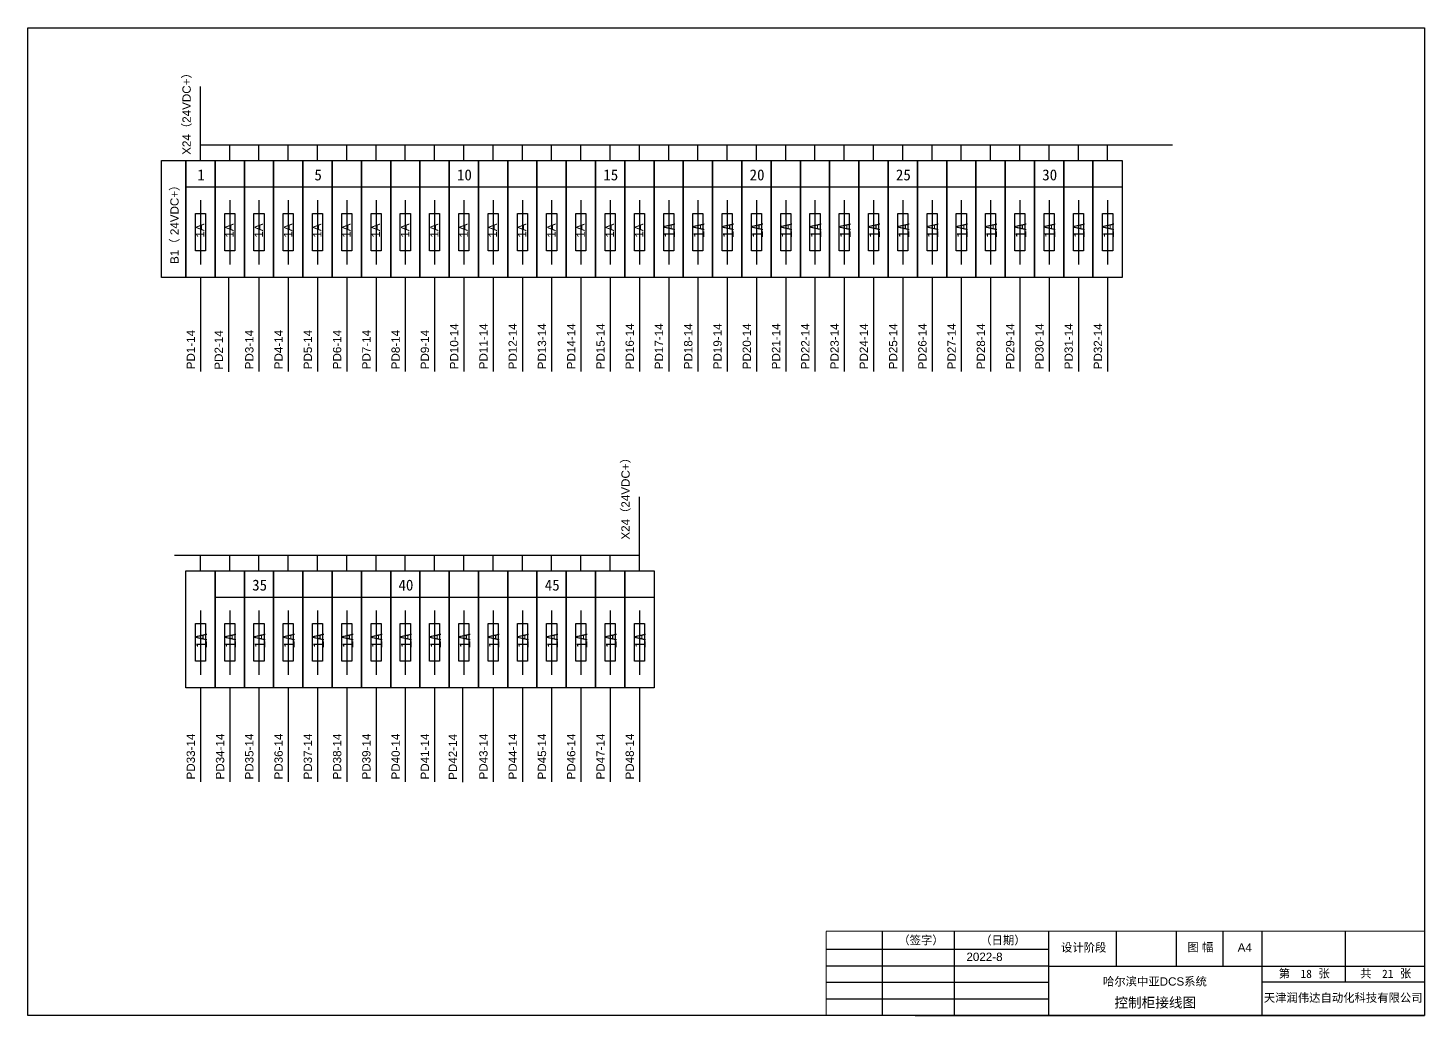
# Model space of a CAD drawing. Extents: x -156069 to -122631, y 9787 to 31117.
# Drawn here: x -156069 to -151867, y 9787 to 12759 of the extents above; entities that cross this region are included whole.
import ezdxf
from ezdxf.enums import TextEntityAlignment as Align

# ---------------------------------------------------------------- set-up
doc = ezdxf.new("R2010")
doc.units = 0
doc.layers.get('0').update_dxf_attribs({"linetype": 'CONTINUOUS'})
doc.layers.add('1', color=143, linetype='CONTINUOUS')
doc.layers.add('TEXT', color=3, linetype='CONTINUOUS')
doc.styles.add('Arial', font='arial.ttf')
doc.styles.get("Standard").update_dxf_attribs({"font": ''})
doc.styles.get('Standard').set_extended_font_data('SimSun')

msp = doc.modelspace()

# ---------------------------------------------------------------- linework, layer by layer
for p, q in [((-155550.0349, 12407.19715), (-155550.0349, 12582.59155)), ((-155550.0349, 12407.19715), (-155550.0349, 12582.59155)), ((-155550.0349, 12407.19715), (-152626.79035, 12407.19715)), ((-155550.0349, 12360.13556), (-155550.0349, 12407.19715)), ((-155462.0349, 12360.13556), (-155462.0349, 12407.19715)), ((-155374.0349, 12360.13556), (-155374.0349, 12407.19715)), ((-155286.0349, 12360.13556), (-155286.0349, 12407.19715)), ((-155198.0349, 12360.13556), (-155198.0349, 12407.19715)), ((-155110.0349, 12360.13556), (-155110.0349, 12407.19715)), ((-155022.0349, 12360.13556), (-155022.0349, 12407.19715)), ((-154934.0349, 12360.13556), (-154934.0349, 12407.19715)), ((-154846.0349, 12360.13556), (-154846.0349, 12407.19715)), ((-154758.0349, 12360.13556), (-154758.0349, 12407.19715)), ((-154670.0349, 12360.13556), (-154670.0349, 12407.19715)), ((-154582.0349, 12360.13556), (-154582.0349, 12407.19715)), ((-154494.0349, 12360.13556), (-154494.0349, 12407.19715)), ((-154406.0349, 12360.13556), (-154406.0349, 12407.19715)), ((-154318.0349, 12360.13556), (-154318.0349, 12407.19715)), ((-154230.0349, 12360.13556), (-154230.0349, 12407.19715)), ((-154142.0349, 12360.13556), (-154142.0349, 12407.19715)), ((-154054.0349, 12360.13556), (-154054.0349, 12407.19715)), ((-153966.0349, 12360.13556), (-153966.0349, 12407.19715)), ((-153878.0349, 12360.13556), (-153878.0349, 12407.19715)), ((-153790.0349, 12360.13556), (-153790.0349, 12407.19715)), ((-153702.0349, 12360.13556), (-153702.0349, 12407.19715)), ((-153614.0349, 12360.13556), (-153614.0349, 12407.19715)), ((-153526.0349, 12360.13556), (-153526.0349, 12407.19715)), ((-153438.0349, 12360.13556), (-153438.0349, 12407.19715)), ((-153350.0349, 12360.13556), (-153350.0349, 12407.19715)), ((-153262.0349, 12360.13556), (-153262.0349, 12407.19715)), ((-153174.0349, 12360.13556), (-153174.0349, 12407.19715)), ((-153086.0349, 12360.13556), (-153086.0349, 12407.19715)), ((-152998.0349, 12360.13556), (-152998.0349, 12407.19715)), ((-152910.0349, 12360.13556), (-152910.0349, 12407.19715)), ((-152822.0349, 12360.13556), (-152822.0349, 12407.19715)), ((-155550.0349, 12008.13556), (-155550.0349, 11725.81537)), ((-155465.98949, 12006.97042), (-155465.98949, 11724.65023)), ((-155374.0349, 12008.13556), (-155374.0349, 11725.81537)), ((-155286.0349, 12008.13556), (-155286.0349, 11725.81537)), ((-155198.0349, 12008.13556), (-155198.0349, 11725.81537)), ((-155110.0349, 12008.13556), (-155110.0349, 11725.81537)), ((-155022.0349, 12008.13556), (-155022.0349, 11725.81537)), ((-154934.0349, 12008.13556), (-154934.0349, 11725.81537)), ((-154846.0349, 12008.13556), (-154846.0349, 11725.81537)), ((-154758.0349, 12008.13556), (-154758.0349, 11725.81537)), ((-154670.0349, 12008.13556), (-154670.0349, 11725.81537)), ((-154582.0349, 12008.13556), (-154582.0349, 11725.81537)), ((-154494.0349, 12008.13556), (-154494.0349, 11725.81537)), ((-154406.0349, 12008.13556), (-154406.0349, 11725.81537)), ((-154318.0349, 12008.13556), (-154318.0349, 11725.81537)), ((-154230.0349, 12008.13556), (-154230.0349, 11725.81537)), ((-154142.0349, 12008.13556), (-154142.0349, 11725.81537)), ((-154054.0349, 12008.13556), (-154054.0349, 11725.81537)), ((-153966.0349, 12008.13556), (-153966.0349, 11725.81537)), ((-153878.0349, 12008.13556), (-153878.0349, 11725.81537)), ((-153790.0349, 12008.13556), (-153790.0349, 11725.81537)), ((-153702.0349, 12008.13556), (-153702.0349, 11725.81537)), ((-153614.0349, 12008.13556), (-153614.0349, 11725.81537)), ((-153526.0349, 12008.13556), (-153526.0349, 11725.81537)), ((-153438.0349, 12008.13556), (-153438.0349, 11725.81537)), ((-153350.0349, 12008.13556), (-153350.0349, 11725.81537)), ((-153262.0349, 12008.13556), (-153262.0349, 11725.81537)), ((-153174.0349, 12008.13556), (-153174.0349, 11725.81537)), ((-153086.0349, 12008.13556), (-153086.0349, 11725.81537)), ((-152998.0349, 12008.13556), (-152998.0349, 11725.81537)), ((-152910.0349, 12008.13556), (-152910.0349, 11725.81537)), ((-152822.0349, 12008.13556), (-152822.0349, 11725.81537)), ((-154230.0349, 11173.62407), (-154230.0349, 11349.01847)), ((-155628.07362, 11173.62407), (-154230.0349, 11173.62407)), ((-155550.0349, 11126.56247), (-155550.0349, 11173.62407)), ((-155462.0349, 11126.56247), (-155462.0349, 11173.62407)), ((-155374.0349, 11126.56247), (-155374.0349, 11173.62407)), ((-155286.0349, 11126.56247), (-155286.0349, 11173.62407)), ((-155198.0349, 11126.56247), (-155198.0349, 11173.62407)), ((-155110.0349, 11126.56247), (-155110.0349, 11173.62407)), ((-155022.0349, 11126.56247), (-155022.0349, 11173.62407)), ((-154934.0349, 11126.56247), (-154934.0349, 11173.62407)), ((-154846.0349, 11126.56247), (-154846.0349, 11173.62407)), ((-154758.0349, 11126.56247), (-154758.0349, 11173.62407)), ((-154670.0349, 11126.56247), (-154670.0349, 11173.62407)), ((-154582.0349, 11126.56247), (-154582.0349, 11173.62407)), ((-154494.0349, 11126.56247), (-154494.0349, 11173.62407)), ((-154406.0349, 11126.56247), (-154406.0349, 11173.62407)), ((-154318.0349, 11126.56247), (-154318.0349, 11173.62407)), ((-154230.0349, 11126.56247), (-154230.0349, 11173.62407)), ((-155550.0349, 10774.56247), (-155550.0349, 10492.24229)), ((-155462.0349, 10774.56247), (-155462.0349, 10492.24229)), ((-155374.0349, 10774.56247), (-155374.0349, 10492.24229)), ((-155286.0349, 10774.56247), (-155286.0349, 10492.24229)), ((-155198.0349, 10774.56247), (-155198.0349, 10492.24229)), ((-155110.0349, 10774.56247), (-155110.0349, 10492.24229)), ((-155022.0349, 10774.56247), (-155022.0349, 10492.24229)), ((-154934.0349, 10774.56247), (-154934.0349, 10492.24229)), ((-154846.0349, 10774.56247), (-154846.0349, 10492.24229)), ((-154761.98949, 10773.39733), (-154761.98949, 10491.07715)), ((-154670.0349, 10774.56247), (-154670.0349, 10492.24229)), ((-154582.0349, 10774.56247), (-154582.0349, 10492.24229)), ((-154494.0349, 10774.56247), (-154494.0349, 10492.24229)), ((-154406.0349, 10774.56247), (-154406.0349, 10492.24229)), ((-154318.0349, 10774.56247), (-154318.0349, 10492.24229)), ((-154230.0349, 10774.56247), (-154230.0349, 10492.24229))]:
    msp.add_line(p, q)
at = {"color": 1}
for p, q in [((-155594.0349, 12281.19259), (-152778.0349, 12281.19259)), ((-155550.0349, 12240.86675), (-155550.0349, 12047.12873)), ((-155462.0349, 12240.86675), (-155462.0349, 12047.12873)), ((-155374.0349, 12240.86675), (-155374.0349, 12047.12873)), ((-155286.0349, 12240.86675), (-155286.0349, 12047.12873)), ((-155198.0349, 12240.86675), (-155198.0349, 12047.12873)), ((-155110.0349, 12240.86675), (-155110.0349, 12047.12873)), ((-155022.0349, 12240.86675), (-155022.0349, 12047.12873)), ((-154934.0349, 12240.86675), (-154934.0349, 12047.12873)), ((-154846.0349, 12240.86675), (-154846.0349, 12047.12873)), ((-154758.0349, 12240.86675), (-154758.0349, 12047.12873)), ((-154670.0349, 12240.86675), (-154670.0349, 12047.12873)), ((-154582.0349, 12240.86675), (-154582.0349, 12047.12873)), ((-154494.0349, 12240.86675), (-154494.0349, 12047.12873)), ((-154406.0349, 12240.86675), (-154406.0349, 12047.12873)), ((-154318.0349, 12240.86675), (-154318.0349, 12047.12873)), ((-154230.0349, 12240.86675), (-154230.0349, 12047.12873)), ((-154142.0349, 12240.86675), (-154142.0349, 12047.12873)), ((-154054.0349, 12240.86675), (-154054.0349, 12047.12873)), ((-153966.0349, 12240.86675), (-153966.0349, 12047.12873)), ((-153878.0349, 12240.86675), (-153878.0349, 12047.12873)), ((-153790.0349, 12240.86675), (-153790.0349, 12047.12873)), ((-153702.0349, 12240.86675), (-153702.0349, 12047.12873)), ((-153614.0349, 12240.86675), (-153614.0349, 12047.12873)), ((-153526.0349, 12240.86675), (-153526.0349, 12047.12873)), ((-153438.0349, 12240.86675), (-153438.0349, 12047.12873)), ((-153350.0349, 12240.86675), (-153350.0349, 12047.12873)), ((-153262.0349, 12240.86675), (-153262.0349, 12047.12873)), ((-153174.0349, 12240.86675), (-153174.0349, 12047.12873)), ((-153086.0349, 12240.86675), (-153086.0349, 12047.12873)), ((-152998.0349, 12240.86675), (-152998.0349, 12047.12873)), ((-152910.0349, 12240.86675), (-152910.0349, 12047.12873)), ((-152822.0349, 12240.86675), (-152822.0349, 12047.12873)), ((-155506.0349, 11047.61951), (-154186.0349, 11047.61951)), ((-155550.0349, 11007.29366), (-155550.0349, 10813.55565)), ((-155462.0349, 11007.29366), (-155462.0349, 10813.55565)), ((-155374.0349, 11007.29366), (-155374.0349, 10813.55565)), ((-155286.0349, 11007.29366), (-155286.0349, 10813.55565)), ((-155198.0349, 11007.29366), (-155198.0349, 10813.55565)), ((-155110.0349, 11007.29366), (-155110.0349, 10813.55565)), ((-155022.0349, 11007.29366), (-155022.0349, 10813.55565)), ((-154934.0349, 11007.29366), (-154934.0349, 10813.55565)), ((-154846.0349, 11007.29366), (-154846.0349, 10813.55565)), ((-154758.0349, 11007.29366), (-154758.0349, 10813.55565)), ((-154670.0349, 11007.29366), (-154670.0349, 10813.55565)), ((-154582.0349, 11007.29366), (-154582.0349, 10813.55565)), ((-154494.0349, 11007.29366), (-154494.0349, 10813.55565)), ((-154406.0349, 11007.29366), (-154406.0349, 10813.55565)), ((-154318.0349, 11007.29366), (-154318.0349, 10813.55565)), ((-154230.0349, 11007.29366), (-154230.0349, 10813.55565))]:
    msp.add_line(p, q, dxfattribs=at)
for points in [[(-155667.41067, 12360.13556), (-155594.0349, 12360.13556), (-155594.0349, 12008.13556), (-155667.41067, 12008.13556)], [(-155594.0349, 12360.13556), (-155506.0349, 12360.13556), (-155506.0349, 12008.13556), (-155594.0349, 12008.13556)], [(-155506.0349, 12360.13556), (-155418.0349, 12360.13556), (-155418.0349, 12008.13556), (-155506.0349, 12008.13556)], [(-155418.0349, 12360.13556), (-155330.0349, 12360.13556), (-155330.0349, 12008.13556), (-155418.0349, 12008.13556)], [(-155330.0349, 12360.13556), (-155242.0349, 12360.13556), (-155242.0349, 12008.13556), (-155330.0349, 12008.13556)], [(-155242.0349, 12360.13556), (-155154.0349, 12360.13556), (-155154.0349, 12008.13556), (-155242.0349, 12008.13556)], [(-155154.0349, 12360.13556), (-155066.0349, 12360.13556), (-155066.0349, 12008.13556), (-155154.0349, 12008.13556)], [(-155066.0349, 12360.13556), (-154978.0349, 12360.13556), (-154978.0349, 12008.13556), (-155066.0349, 12008.13556)], [(-154978.0349, 12360.13556), (-154890.0349, 12360.13556), (-154890.0349, 12008.13556), (-154978.0349, 12008.13556)], [(-154890.0349, 12360.13556), (-154802.0349, 12360.13556), (-154802.0349, 12008.13556), (-154890.0349, 12008.13556)], [(-154802.0349, 12360.13556), (-154714.0349, 12360.13556), (-154714.0349, 12008.13556), (-154802.0349, 12008.13556)], [(-154714.0349, 12360.13556), (-154626.0349, 12360.13556), (-154626.0349, 12008.13556), (-154714.0349, 12008.13556)], [(-154626.0349, 12360.13556), (-154538.0349, 12360.13556), (-154538.0349, 12008.13556), (-154626.0349, 12008.13556)], [(-154538.0349, 12360.13556), (-154450.0349, 12360.13556), (-154450.0349, 12008.13556), (-154538.0349, 12008.13556)], [(-154450.0349, 12360.13556), (-154362.0349, 12360.13556), (-154362.0349, 12008.13556), (-154450.0349, 12008.13556)], [(-154362.0349, 12360.13556), (-154274.0349, 12360.13556), (-154274.0349, 12008.13556), (-154362.0349, 12008.13556)], [(-154274.0349, 12360.13556), (-154186.0349, 12360.13556), (-154186.0349, 12008.13556), (-154274.0349, 12008.13556)], [(-154186.0349, 12360.13556), (-154098.0349, 12360.13556), (-154098.0349, 12008.13556), (-154186.0349, 12008.13556)], [(-154098.0349, 12360.13556), (-154010.0349, 12360.13556), (-154010.0349, 12008.13556), (-154098.0349, 12008.13556)], [(-154010.0349, 12360.13556), (-153922.0349, 12360.13556), (-153922.0349, 12008.13556), (-154010.0349, 12008.13556)], [(-153922.0349, 12360.13556), (-153834.0349, 12360.13556), (-153834.0349, 12008.13556), (-153922.0349, 12008.13556)], [(-153834.0349, 12360.13556), (-153746.0349, 12360.13556), (-153746.0349, 12008.13556), (-153834.0349, 12008.13556)], [(-153746.0349, 12360.13556), (-153658.0349, 12360.13556), (-153658.0349, 12008.13556), (-153746.0349, 12008.13556)], [(-153658.0349, 12360.13556), (-153570.0349, 12360.13556), (-153570.0349, 12008.13556), (-153658.0349, 12008.13556)], [(-153570.0349, 12360.13556), (-153482.0349, 12360.13556), (-153482.0349, 12008.13556), (-153570.0349, 12008.13556)], [(-153482.0349, 12360.13556), (-153394.0349, 12360.13556), (-153394.0349, 12008.13556), (-153482.0349, 12008.13556)], [(-153394.0349, 12360.13556), (-153306.0349, 12360.13556), (-153306.0349, 12008.13556), (-153394.0349, 12008.13556)], [(-153306.0349, 12360.13556), (-153218.0349, 12360.13556), (-153218.0349, 12008.13556), (-153306.0349, 12008.13556)], [(-153218.0349, 12360.13556), (-153130.0349, 12360.13556), (-153130.0349, 12008.13556), (-153218.0349, 12008.13556)], [(-153130.0349, 12360.13556), (-153042.0349, 12360.13556), (-153042.0349, 12008.13556), (-153130.0349, 12008.13556)], [(-153042.0349, 12360.13556), (-152954.0349, 12360.13556), (-152954.0349, 12008.13556), (-153042.0349, 12008.13556)], [(-152954.0349, 12360.13556), (-152866.0349, 12360.13556), (-152866.0349, 12008.13556), (-152954.0349, 12008.13556)], [(-152866.0349, 12360.13556), (-152778.0349, 12360.13556), (-152778.0349, 12008.13556), (-152866.0349, 12008.13556)], [(-155565.08261, 12201.20891), (-155534.81136, 12201.20891), (-155534.81136, 12088.34043), (-155565.08261, 12088.34043)], [(-155477.08261, 12201.20891), (-155446.81136, 12201.20891), (-155446.81136, 12088.34043), (-155477.08261, 12088.34043)], [(-155389.08261, 12201.20891), (-155358.81136, 12201.20891), (-155358.81136, 12088.34043), (-155389.08261, 12088.34043)], [(-155301.08261, 12201.20891), (-155270.81136, 12201.20891), (-155270.81136, 12088.34043), (-155301.08261, 12088.34043)], [(-155213.08261, 12201.20891), (-155182.81136, 12201.20891), (-155182.81136, 12088.34043), (-155213.08261, 12088.34043)], [(-155125.08261, 12201.20891), (-155094.81136, 12201.20891), (-155094.81136, 12088.34043), (-155125.08261, 12088.34043)], [(-155037.08261, 12201.20891), (-155006.81136, 12201.20891), (-155006.81136, 12088.34043), (-155037.08261, 12088.34043)], [(-154949.08261, 12201.20891), (-154918.81136, 12201.20891), (-154918.81136, 12088.34043), (-154949.08261, 12088.34043)], [(-154861.08261, 12201.20891), (-154830.81136, 12201.20891), (-154830.81136, 12088.34043), (-154861.08261, 12088.34043)], [(-154773.08261, 12201.20891), (-154742.81136, 12201.20891), (-154742.81136, 12088.34043), (-154773.08261, 12088.34043)], [(-154685.08261, 12201.20891), (-154654.81136, 12201.20891), (-154654.81136, 12088.34043), (-154685.08261, 12088.34043)], [(-154597.08261, 12201.20891), (-154566.81136, 12201.20891), (-154566.81136, 12088.34043), (-154597.08261, 12088.34043)], [(-154509.08261, 12201.20891), (-154478.81136, 12201.20891), (-154478.81136, 12088.34043), (-154509.08261, 12088.34043)], [(-154421.08261, 12201.20891), (-154390.81136, 12201.20891), (-154390.81136, 12088.34043), (-154421.08261, 12088.34043)], [(-154333.08261, 12201.20891), (-154302.81136, 12201.20891), (-154302.81136, 12088.34043), (-154333.08261, 12088.34043)], [(-154245.08261, 12201.20891), (-154214.81136, 12201.20891), (-154214.81136, 12088.34043), (-154245.08261, 12088.34043)], [(-154157.08261, 12201.20891), (-154126.81136, 12201.20891), (-154126.81136, 12088.34043), (-154157.08261, 12088.34043)], [(-154069.08261, 12201.20891), (-154038.81136, 12201.20891), (-154038.81136, 12088.34043), (-154069.08261, 12088.34043)], [(-153981.08261, 12201.20891), (-153950.81136, 12201.20891), (-153950.81136, 12088.34043), (-153981.08261, 12088.34043)], [(-153893.08261, 12201.20891), (-153862.81136, 12201.20891), (-153862.81136, 12088.34043), (-153893.08261, 12088.34043)], [(-153805.08261, 12201.20891), (-153774.81136, 12201.20891), (-153774.81136, 12088.34043), (-153805.08261, 12088.34043)], [(-153717.08261, 12201.20891), (-153686.81136, 12201.20891), (-153686.81136, 12088.34043), (-153717.08261, 12088.34043)], [(-153629.08261, 12201.20891), (-153598.81136, 12201.20891), (-153598.81136, 12088.34043), (-153629.08261, 12088.34043)], [(-153541.08261, 12201.20891), (-153510.81136, 12201.20891), (-153510.81136, 12088.34043), (-153541.08261, 12088.34043)], [(-153453.08261, 12201.20891), (-153422.81136, 12201.20891), (-153422.81136, 12088.34043), (-153453.08261, 12088.34043)], [(-153365.08261, 12201.20891), (-153334.81136, 12201.20891), (-153334.81136, 12088.34043), (-153365.08261, 12088.34043)], [(-153277.08261, 12201.20891), (-153246.81136, 12201.20891), (-153246.81136, 12088.34043), (-153277.08261, 12088.34043)], [(-153189.08261, 12201.20891), (-153158.81136, 12201.20891), (-153158.81136, 12088.34043), (-153189.08261, 12088.34043)], [(-153101.08261, 12201.20891), (-153070.81136, 12201.20891), (-153070.81136, 12088.34043), (-153101.08261, 12088.34043)], [(-153013.08261, 12201.20891), (-152982.81136, 12201.20891), (-152982.81136, 12088.34043), (-153013.08261, 12088.34043)], [(-152925.08261, 12201.20891), (-152894.81136, 12201.20891), (-152894.81136, 12088.34043), (-152925.08261, 12088.34043)], [(-152837.08261, 12201.20891), (-152806.81136, 12201.20891), (-152806.81136, 12088.34043), (-152837.08261, 12088.34043)], [(-155594.0349, 11126.56247), (-155506.0349, 11126.56247), (-155506.0349, 10774.56247), (-155594.0349, 10774.56247)], [(-155506.0349, 11126.56247), (-155418.0349, 11126.56247), (-155418.0349, 10774.56247), (-155506.0349, 10774.56247)], [(-155418.0349, 11126.56247), (-155330.0349, 11126.56247), (-155330.0349, 10774.56247), (-155418.0349, 10774.56247)], [(-155330.0349, 11126.56247), (-155242.0349, 11126.56247), (-155242.0349, 10774.56247), (-155330.0349, 10774.56247)], [(-155242.0349, 11126.56247), (-155154.0349, 11126.56247), (-155154.0349, 10774.56247), (-155242.0349, 10774.56247)], [(-155154.0349, 11126.56247), (-155066.0349, 11126.56247), (-155066.0349, 10774.56247), (-155154.0349, 10774.56247)], [(-155066.0349, 11126.56247), (-154978.0349, 11126.56247), (-154978.0349, 10774.56247), (-155066.0349, 10774.56247)], [(-154978.0349, 11126.56247), (-154890.0349, 11126.56247), (-154890.0349, 10774.56247), (-154978.0349, 10774.56247)], [(-154890.0349, 11126.56247), (-154802.0349, 11126.56247), (-154802.0349, 10774.56247), (-154890.0349, 10774.56247)], [(-154802.0349, 11126.56247), (-154714.0349, 11126.56247), (-154714.0349, 10774.56247), (-154802.0349, 10774.56247)], [(-154714.0349, 11126.56247), (-154626.0349, 11126.56247), (-154626.0349, 10774.56247), (-154714.0349, 10774.56247)], [(-154626.0349, 11126.56247), (-154538.0349, 11126.56247), (-154538.0349, 10774.56247), (-154626.0349, 10774.56247)], [(-154538.0349, 11126.56247), (-154450.0349, 11126.56247), (-154450.0349, 10774.56247), (-154538.0349, 10774.56247)], [(-154450.0349, 11126.56247), (-154362.0349, 11126.56247), (-154362.0349, 10774.56247), (-154450.0349, 10774.56247)], [(-154362.0349, 11126.56247), (-154274.0349, 11126.56247), (-154274.0349, 10774.56247), (-154362.0349, 10774.56247)], [(-154274.0349, 11126.56247), (-154186.0349, 11126.56247), (-154186.0349, 10774.56247), (-154274.0349, 10774.56247)], [(-155565.08261, 10967.63582), (-155534.81136, 10967.63582), (-155534.81136, 10854.76735), (-155565.08261, 10854.76735)], [(-155477.08261, 10967.63582), (-155446.81136, 10967.63582), (-155446.81136, 10854.76735), (-155477.08261, 10854.76735)], [(-155389.08261, 10967.63582), (-155358.81136, 10967.63582), (-155358.81136, 10854.76735), (-155389.08261, 10854.76735)], [(-155301.08261, 10967.63582), (-155270.81136, 10967.63582), (-155270.81136, 10854.76735), (-155301.08261, 10854.76735)], [(-155213.08261, 10967.63582), (-155182.81136, 10967.63582), (-155182.81136, 10854.76735), (-155213.08261, 10854.76735)], [(-155125.08261, 10967.63582), (-155094.81136, 10967.63582), (-155094.81136, 10854.76735), (-155125.08261, 10854.76735)], [(-155037.08261, 10967.63582), (-155006.81136, 10967.63582), (-155006.81136, 10854.76735), (-155037.08261, 10854.76735)], [(-154949.08261, 10967.63582), (-154918.81136, 10967.63582), (-154918.81136, 10854.76735), (-154949.08261, 10854.76735)], [(-154861.08261, 10967.63582), (-154830.81136, 10967.63582), (-154830.81136, 10854.76735), (-154861.08261, 10854.76735)], [(-154773.08261, 10967.63582), (-154742.81136, 10967.63582), (-154742.81136, 10854.76735), (-154773.08261, 10854.76735)], [(-154685.08261, 10967.63582), (-154654.81136, 10967.63582), (-154654.81136, 10854.76735), (-154685.08261, 10854.76735)], [(-154597.08261, 10967.63582), (-154566.81136, 10967.63582), (-154566.81136, 10854.76735), (-154597.08261, 10854.76735)], [(-154509.08261, 10967.63582), (-154478.81136, 10967.63582), (-154478.81136, 10854.76735), (-154509.08261, 10854.76735)], [(-154421.08261, 10967.63582), (-154390.81136, 10967.63582), (-154390.81136, 10854.76735), (-154421.08261, 10854.76735)], [(-154333.08261, 10967.63582), (-154302.81136, 10967.63582), (-154302.81136, 10854.76735), (-154333.08261, 10854.76735)], [(-154245.08261, 10967.63582), (-154214.81136, 10967.63582), (-154214.81136, 10854.76735), (-154245.08261, 10854.76735)]]:
    msp.add_lwpolyline(points, close=True, dxfattribs=at)
at = {"layer": '1'}
for p, q in [((-156068.88514, 12758.91579), (-151868.88516, 12758.91579)), ((-156068.88514, 9788.91579), (-156068.88514, 12758.91579)), ((-151868.88516, 12758.91579), (-151868.88516, 9788.91579)), ((-153499.73475, 10042.38963), (-153499.73475, 9788.09112)), ((-153283.36348, 10042.38963), (-153283.36348, 9788.09112)), ((-152999.9437, 10042.38963), (-152999.9437, 9788.09112)), ((-152796.44568, 10042.38963), (-152796.44568, 9937.4825)), ((-152615.81789, 10042.38963), (-152615.81789, 9937.4825)), ((-152475.04695, 10042.38963), (-152475.04695, 9937.4825)), ((-152358.43199, 10042.38963), (-152358.43199, 9788.09112)), ((-152107.22416, 10042.38963), (-152107.22416, 9889.62437)), ((-153668.88521, 9988.91579), (-152999.9437, 9988.91579)), ((-153668.88521, 9938.91579), (-152999.9437, 9938.91579)), ((-152999.9437, 9937.4825), (-152254.42089, 9937.4825)), ((-152255.6855, 9937.4825), (-151868.88516, 9937.4825)), ((-153668.88521, 9888.91579), (-152999.9437, 9888.91579)), ((-151868.88516, 9889.62437), (-152358.43199, 9889.62437)), ((-153668.88521, 9838.91579), (-152999.9437, 9838.91579)), ((-151868.88516, 9788.91579), (-156068.88514, 9788.91579)), ((-153400.31011, 9788.91579), (-153668.88521, 9788.91579)), ((-153400.31011, 9788.91579), (-151868.88516, 9788.91579))]:
    msp.add_line(p, q, dxfattribs=at)
at = {"layer": '1', "const_width": 3}
for points in [[(-153668.88521, 10042.38963), (-151868.88516, 10042.38963)], [(-153668.88521, 9788.91579), (-153668.88521, 10042.38963)]]:
    msp.add_lwpolyline(points, dxfattribs=at)

# ---------------------------------------------------------------- texts
at = {"color": 3, "style": 'Arial'}
for s, p in [('X24（24VDC+）', (-155579.27849, 12509.1038)), ('B1（ 24VDC+）', (-155615.66999, 12176.14838)), ('1A', (-155538.258, 12149.61591)), ('1A', (-155450.258, 12149.61591)), ('1A', (-155362.258, 12149.61591)), ('1A', (-155274.258, 12149.61591)), ('1A', (-155186.258, 12149.61591)), ('1A', (-155098.258, 12149.61591)), ('1A', (-155010.258, 12149.61591)), ('1A', (-154922.258, 12149.61591)), ('1A', (-154834.258, 12149.61591)), ('1A', (-154746.258, 12149.61591)), ('1A', (-154658.258, 12149.61591)), ('1A', (-154570.258, 12149.61591)), ('1A', (-154482.258, 12149.61591)), ('1A', (-154394.258, 12149.61591)), ('1A', (-154306.258, 12149.61591)), ('1A', (-154218.258, 12149.61591)), ('X24（24VDC+）', (-154259.27849, 11351.90555))]:
    msp.add_text(s, height=25, rotation=90, dxfattribs=at).set_placement(p, align=Align.CENTER)
for s, p in [('PD1-14', (-155566.66126, 11732.46228)), ('PD2-14', (-155482.61585, 11731.29714)), ('PD3-14', (-155390.66126, 11732.46228)), ('PD4-14', (-155302.66126, 11732.46228)), ('PD5-14', (-155214.66126, 11732.46228)), ('PD6-14', (-155126.66126, 11732.46228)), ('PD7-14', (-155038.66126, 11732.46228)), ('PD8-14', (-154950.66126, 11732.46228)), ('PD9-14', (-154862.66126, 11732.46228)), ('PD10-14', (-154774.66126, 11732.46228)), ('PD11-14', (-154686.66126, 11732.46228)), ('PD12-14', (-154598.66126, 11732.46228)), ('PD13-14', (-154510.66126, 11732.46228)), ('PD14-14', (-154422.66126, 11732.46228)), ('PD15-14', (-154334.66126, 11732.46228)), ('PD16-14', (-154246.66126, 11732.46228)), ('PD17-14', (-154158.66126, 11732.46228)), ('PD18-14', (-154070.66126, 11732.46228)), ('PD19-14', (-153982.66126, 11732.46228)), ('PD20-14', (-153894.66126, 11732.46228)), ('PD21-14', (-153806.66126, 11732.46228)), ('PD22-14', (-153718.66126, 11732.46228)), ('PD23-14', (-153630.66126, 11732.46228)), ('PD24-14', (-153542.66126, 11732.46228)), ('PD25-14', (-153454.66126, 11732.46228)), ('PD26-14', (-153366.66126, 11732.46228)), ('PD27-14', (-153278.66126, 11732.46228)), ('PD28-14', (-153190.66126, 11732.46228)), ('PD29-14', (-153102.66126, 11732.46228)), ('PD30-14', (-153014.66126, 11732.46228)), ('PD31-14', (-152926.66126, 11732.46228)), ('PD32-14', (-152838.66126, 11732.46228)), ('PD33-14', (-155566.66126, 10498.88919)), ('PD34-14', (-155478.66126, 10498.88919)), ('PD35-14', (-155390.66126, 10498.88919)), ('PD36-14', (-155302.66126, 10498.88919)), ('PD37-14', (-155214.66126, 10498.88919)), ('PD38-14', (-155126.66126, 10498.88919)), ('PD39-14', (-155038.66126, 10498.88919)), ('PD40-14', (-154950.66126, 10498.88919)), ('PD41-14', (-154862.66126, 10498.88919)), ('PD42-14', (-154778.61585, 10497.72406)), ('PD43-14', (-154686.66126, 10498.88919)), ('PD44-14', (-154598.66126, 10498.88919)), ('PD45-14', (-154510.66126, 10498.88919)), ('PD46-14', (-154422.66126, 10498.88919)), ('PD47-14', (-154334.66126, 10498.88919)), ('PD48-14', (-154246.66126, 10498.88919))]:
    msp.add_text(s, height=25, rotation=90, dxfattribs=at).set_placement(p)
at = {"layer": '1', "style": 'Arial'}
for s, p in [('（签字）', (-153451.48766, 10002.98787)), ('（日期）', (-153205.05058, 10002.98787)), ('设计阶段', (-152962.27083, 9981.02322)), ('图 幅', (-152582.00997, 9982.1667)), ('A4', (-152430.88648, 9981.0712)), ('2022-8', (-153246.62807, 9953.07245))]:
    msp.add_text(s, height=25, dxfattribs=at).set_placement(p)
at = {"layer": '1'}
for s, p in [('第     张', (-152307.40892, 9902.96698)), ('18', (-152241.85003, 9901.91189)), ('共     张', (-152062.22543, 9902.96698)), ('21', (-151996.66655, 9901.91189))]:
    msp.add_text(s, height=25, dxfattribs=at).set_placement(p)
at = {"layer": '1', "style": 'Arial'}
for s, height, p in [('哈尔滨中亚DCS系统', 25, (-152679.73327, 9891.45976)), ('控制柜接线图', 30, (-152678.72575, 9827.9884)), ('天津润伟达自动化科技有限公司', 25, (-152113.53732, 9842.43331))]:
    msp.add_text(s, height=height, dxfattribs=at).set_placement(p, align=Align.MIDDLE_CENTER)
at = {"layer": 'TEXT'}
for s, p in [('1', (-155548.23444, 12300.53534)), ('5', (-155196.23444, 12300.53534)), ('10', (-154756.23444, 12300.53534)), ('15', (-154316.23444, 12300.53534)), ('20', (-153876.23444, 12300.53534)), ('25', (-153436.23444, 12300.53534)), ('30', (-152996.23444, 12300.53534)), ('35', (-155372.23444, 11066.96225)), ('40', (-154932.23444, 11066.96225)), ('45', (-154492.23444, 11066.96225))]:
    msp.add_text(s, height=33, dxfattribs=at).set_placement(p, align=Align.CENTER)
for p in [(-154122.7911, 12149.61591), (-154034.7911, 12149.61591), (-153946.7911, 12149.61591), (-153858.7911, 12149.61591), (-153770.7911, 12149.61591), (-153682.7911, 12149.61591), (-153594.7911, 12149.61591), (-153506.7911, 12149.61591), (-153418.7911, 12149.61591), (-153330.7911, 12149.61591), (-153242.7911, 12149.61591), (-153154.7911, 12149.61591), (-153066.7911, 12149.61591), (-152978.7911, 12149.61591), (-152890.7911, 12149.61591), (-152802.7911, 12149.61591), (-155530.7911, 10916.04282), (-155442.7911, 10916.04282), (-155354.7911, 10916.04282), (-155266.7911, 10916.04282), (-155178.7911, 10916.04282), (-155090.7911, 10916.04282), (-155002.7911, 10916.04282), (-154914.7911, 10916.04282), (-154826.7911, 10916.04282), (-154738.7911, 10916.04282), (-154650.7911, 10916.04282), (-154562.7911, 10916.04282), (-154474.7911, 10916.04282), (-154386.7911, 10916.04282), (-154298.7911, 10916.04282), (-154210.7911, 10916.04282)]:
    msp.add_text('1A', height=33, rotation=90, dxfattribs=at).set_placement(p, align=Align.CENTER)

doc.saveas('drawing.dxf')
